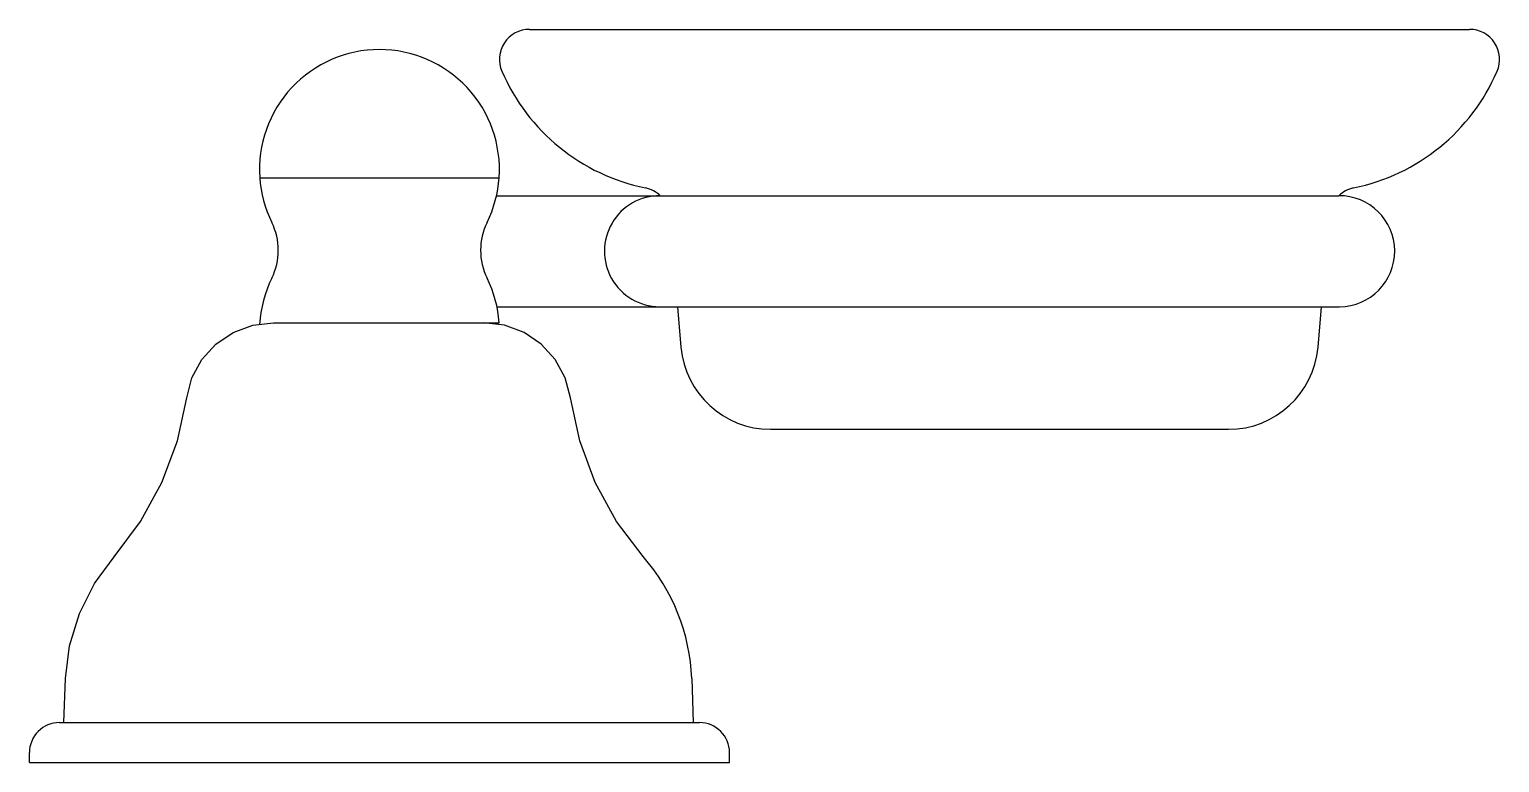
# Model space of a CAD drawing. Extents: x 44.469 to 44.643, y 0.027 to 0.113.
import ezdxf

# ---------------------------------------------------------------- set-up
doc = ezdxf.new("R2010")
doc.units = 0
doc.header["$LTSCALE"] = 0.06593548200101901
doc.header["$MEASUREMENT"] = 0
doc.linetypes.add('CONTINU', pattern=[0])
doc.layers.get('0').update_dxf_attribs({"linetype": 'CONTINUOUS'})

msp = doc.modelspace()

# ---------------------------------------------------------------- linework, layer by layer
at = {"linetype": 'CONTINU'}
for p, q in [((44.52830635557666, 0.1133754684316094), (44.63898378526717, 0.1133754673087348)), ((44.49655088925424, 0.09590552866480039), (44.5247392440701, 0.095905427322063)), ((44.52442646013803, 0.0937858773455919), (44.62358369007337, 0.0937858773455919)), ((44.52447774406523, 0.08071651793688212), (44.62156576397455, 0.08071652242838039)), ((44.54572439025778, 0.08071651891979724), (44.54614123730522, 0.07595188235032269)), ((44.62114889532182, 0.0759518587842643), (44.62156576397455, 0.08071652242838039)), ((44.62156576397455, 0.08071652242838039), (44.62367732510537, 0.08071652242838039)), ((44.49343045094431, 0.07768649257139984), (44.49573486802767, 0.07854652241362782)), ((44.49573486802767, 0.07854652241362782), (44.49817736724222, 0.0788329677155431)), ((44.49817736724222, 0.0788329677155431), (44.52473924209252, 0.07883296322404838)), ((44.52535996190889, 0.07854545119129137), (44.52290901306811, 0.07883296384301577)), ((44.52766401967239, 0.07768551342477785), (44.52535996190889, 0.07854545119129137)), ((44.48975026548457, 0.07449905366618843), (44.49139291419642, 0.07631105881164804)), ((44.49139291419642, 0.07631105881164804), (44.49343045094431, 0.07768649257139984)), ((44.52970143739557, 0.07631025483345842), (44.52766401967239, 0.07768551342477785)), ((44.53134402996369, 0.07449873701556067), (44.52970143739557, 0.07631025483345842)), ((44.48857723884843, 0.07235175817517059), (44.48975026548457, 0.07449905366618843)), ((44.53251628181638, 0.0723516537478359), (44.53134402996369, 0.07449873701556067)), ((44.48795189652785, 0.06998633756236185), (44.48857723884843, 0.07235175817517059)), ((44.53313862830762, 0.06998570875260461), (44.53251628181638, 0.0723516537478359)), ((44.48687137678999, 0.06491685982497795), (44.48795189652785, 0.06998633756236185)), ((44.53421901666915, 0.06491610974476753), (44.53313862830762, 0.06998570875260461)), ((44.55669768653644, 0.06627868659073285), (44.61059244950036, 0.06627868771360722)), ((44.48503837389014, 0.06001132570436469), (44.48687137678999, 0.06491685982497795)), ((44.53605128857766, 0.06000933484775828), (44.53421901666915, 0.06491610974476753)), ((44.48252507967992, 0.055416545786618), (44.48503837389014, 0.06001132570436469)), ((44.5385659639236, 0.05541464784788196), (44.53605128857766, 0.06000933484775828)), ((44.47940369499396, 0.0512793239205864), (44.48252507967992, 0.055416545786618)), ((44.54169284051579, 0.05128068876808779), (44.5385659639236, 0.05541464784788196)), ((44.47708396190151, 0.04813440518730346), (44.47940369499396, 0.0512793239205864)), ((44.47531590606658, 0.04458692721965078), (44.47708396190151, 0.04813440518730346)), ((44.47416129457334, 0.04079502696929695), (44.47531590606658, 0.04458692721965078)), ((44.47368186306542, 0.03691684166862921), (44.47416129457334, 0.04079502696929695)), ((44.47350500564919, 0.03173618957005105), (44.47368186306542, 0.03691684166862921)), ((44.54741204126183, 0.0369165808343358), (44.54758886320695, 0.03173619485766311)), ((44.47296764267647, 0.03173618952400889), (44.54832249302426, 0.03173619598053767)), ((44.46943538501282, 0.02702652206337337), (44.46943535441765, 0.02820380916473236)), ((44.55185475583099, 0.02702652206337337), (44.55185475211145, 0.02820394912238956)), ((44.46943538501282, 0.02702652206337337), (44.55185475583099, 0.02702652206337337))]:
    msp.add_line(p, q, dxfattribs=at)
for centre, radius, start, end in [((44.52830635557666, 0.1098432082215208), 0.003532260210088609, 90, 203.3330478668735), ((44.63898378526717, 0.1098432082215191), 0.003532259087215854, 336.6646595001263, 90), ((44.51064980930508, 0.09687122304496434), 0.01413195358879448, 90.01919555690642, 183.9183092321787), ((44.51064025671339, 0.09687115373562374), 0.01413202292633787, 356.0815798446685, 89.9804661738871), ((44.54667399876274, 0.117756974037481), 0.02353221008495755, 203.3125836990935, 258.458915465108), ((44.62061506976239, 0.1177582908550711), 0.02353371482794707, 281.5430239297378, 336.6851611459321), ((44.51064480075656, 0.09690242468790589), 0.01412912393307366, 184.0459289550156, 206.2598850520565), ((44.51064533973636, 0.09690242468792734), 0.01412912393307533, 333.7403106689132, 355.9536590575929), ((44.54365963325446, 0.08725119988698614), 0.006534845167853238, 89.58951299491213, 269.5939503406437), ((44.54125794116359, 0.09123995464620774), 0.003532268631656158, 46.11737453579961, 78.43817901624304), ((44.62603219968025, 0.09123995464621193), 0.003532268631655609, 101.5616683960352, 133.8826254643306), ((44.62363050758937, 0.08725119988698615), 0.006534845167853238, 270.4104870050879, 90.41048700502559), ((44.49132191388298, 0.08736928660784403), 0.007417446067342878, 333.7399808845738, 26.25988505204214), ((44.52996817134292, 0.08736928660730081), 0.007417396504765668, 153.7395532385403, 206.2609288946585), ((44.51064436860474, 0.07783630551783322), 0.01412866692171677, 153.7399808845904, 176.7358476892712), ((44.51064589077438, 0.0778363377134638), 0.0141285460605333, 4.044994958239708, 26.25973687218795), ((44.55669768653644, 0.07687546048375488), 0.01059677389302112, 185.0000457763628, 270), ((44.61059244927958, 0.07687546048375693), 0.01059677277014971, 270.0000011937331, 354.9998257861924), ((44.52426142003424, 0.03601957955152376), 0.02316799245779668, 2.218890425849995, 41.20196151733434), ((44.47296764297913, 0.02820390096133603), 0.003532288562672868, 90.00000490919759, 180.0014889944214), ((44.54832249302426, 0.02820393689332219), 0.003532259087215403, 0.0001983642565211764, 90)]:
    msp.add_arc(centre, radius, start, end, dxfattribs=at)

doc.saveas('drawing.dxf')
